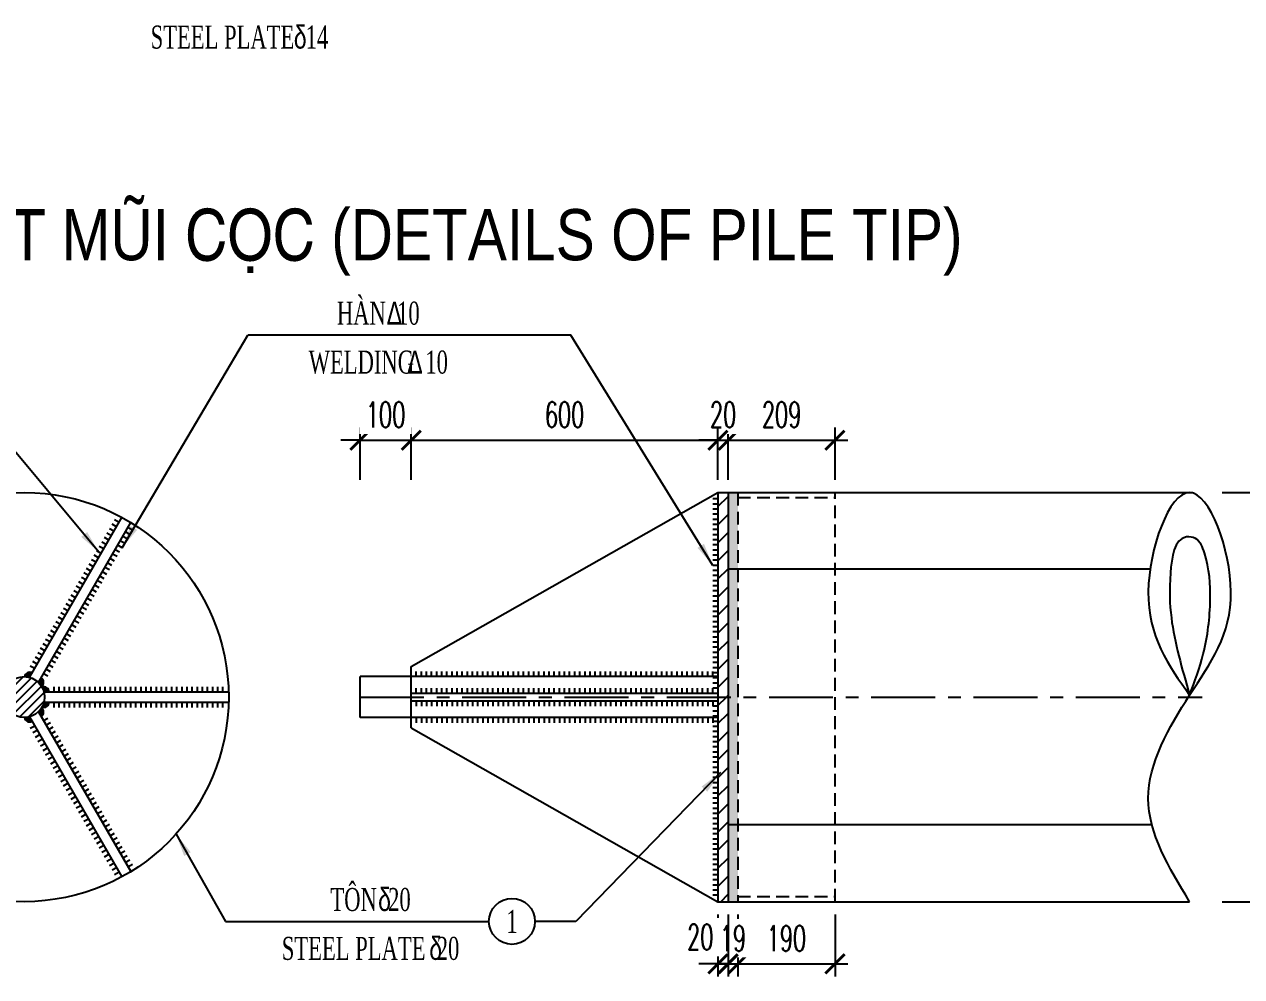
# Model space of a CAD drawing. Extents: x -687 to 808890, y -259 to 107959.
# Drawn here: x 798698 to 801079, y 75524 to 77386 of the extents above; entities that cross this region are included whole.
import ezdxf
from ezdxf.enums import TextEntityAlignment as Align

# ---------------------------------------------------------------- set-up
doc = ezdxf.new("R2010")
doc.units = 0
doc.header["$MEASUREMENT"] = 0
doc.header["$PDMODE"] = 3
doc.linetypes.add('CENTER', pattern=[2, 1.25, -0.25, 0.25, -0.25])
doc.linetypes.add('HIDDEN', pattern=[0.375, 0.25, -0.125])
doc.layers.get('0').update_dxf_attribs({"color": 3, "linetype": 'CONTINUOUS'})
doc.layers.get('DEFPOINTS').update_dxf_attribs({"linetype": 'CONTINUOUS'})
for name, color, linetype in [('Han', 7, 'CONTINUOUS'), ('Hatch', 5, 'CONTINUOUS'), ('Hidden', 4, 'HIDDEN'), ('Kich thuoc', 4, 'CONTINUOUS'), ('Net vang', 2, 'CONTINUOUS'), ('Text', 3, 'CONTINUOUS'), ('Thep dai', 6, 'CONTINUOUS'), ('Tim', 8, 'CENTER')]:
    doc.layers.add(name, color=color, linetype=linetype)
doc.styles.add('Kichthuoc', font='romans.shx', dxfattribs={"width": 0.6})
doc.styles.get("Standard").update_dxf_attribs({"font": 'vntimeh.shx', "width": 0.65})
doc.styles.add('SYMBOL', font='greeks.shx', dxfattribs={"width": 0.8})
doc.styles.add('Ten', font='Vharialn.ttf')
doc.dimstyles.new('Dim 250', dxfattribs={"dimscale": 250, "dimtxt": 0.2, "dimasz": 0.15, "dimexe": 0.1, "dimexo": 0.1, "dimgap": 0.1, "dimtad": 1, "dimdec": 0, "dimlfac": -1, "dimzin": 0, "dimdsep": 46, "dimtxsty": 'Kichthuoc', "dimblk": 'ARCHTICK', "dimcen": 0.1, "dimdle": 0.1, "dimclrd": 4, "dimclre": 4, "dimclrt": 3, "dimadec": 0, "dimazin": 0, "dimtfac": 1, "dimtdec": 0, "dimtix": 1, "dimtmove": 2, "dimatfit": 3, "dimfxl": 1, "dimtfill": 1, "dimtolj": 1, "dimtzin": 0, "dimarcsym": 0})
doc.dimstyles.new('Le 250', dxfattribs={"dimscale": 250, "dimtxt": 0.22, "dimasz": 0.18, "dimexe": 0.1, "dimexo": 0.2, "dimgap": 0.1, "dimtad": 1, "dimdec": 0, "dimzin": 0, "dimdsep": 46, "dimtxsty": 'Kichthuoc', "dimblk": 'ARCHTICK', "dimcen": 0, "dimdle": 0.1, "dimclrd": 2, "dimclre": 2, "dimclrt": 256, "dimadec": 0, "dimazin": 0, "dimtfac": 1, "dimtdec": 0, "dimtix": 1, "dimtmove": 2, "dimatfit": 3, "dimfxl": 1, "dimtolj": 1, "dimtzin": 0, "dimarcsym": 0})
pattern_1 = [(45, (31162.627, -28016.254), (-17.6776695, 17.6776695), [])]

# ---------------------------------------------------------------- blocks, each defined once
blk = doc.blocks.new('_ArchTick')
at = {"color": 0, "linetype": 'ByBlock', "const_width": 0.15}
blk.add_lwpolyline([(-0.5, -0.5), (0.5, 0.5)], dxfattribs=at)
blk = doc.blocks.new('*D361')
at = {"layer": 'DEFPOINTS', "color": 0}
for p in [(801015.8, 76470.2), (801015.8, 75670.2), (801228, 75670.2)]:
    blk.add_point(p, dxfattribs=at)
at = {"layer": 'Kich thuoc', "color": 4, "lineweight": -2}
for p, q in [((801228, 76495.2), (801228, 75645.2)), ((801040.8, 76470.2), (801253, 76470.2)), ((801040.8, 75670.2), (801253, 75670.2))]:
    blk.add_line(p, q, dxfattribs=at)
at = {"layer": 'Kich thuoc', "color": 4, "lineweight": -2, "xscale": 37.5, "yscale": 37.5, "zscale": 37.5}
for p, rotation in [((801228, 76470.2), 90), ((801228, 75670.2), 270)]:
    blk.add_blockref('_ArchTick', p, dxfattribs=dict(at, rotation=rotation))
at = {"layer": 'Kich thuoc', "color": 3, "insert": (801178, 76070.2), "char_height": 50, "attachment_point": 5, "rotation": 90, "style": 'Kichthuoc', "bg_fill": 3, "box_fill_scale": 1.25, "bg_fill_color": 9, "bg_fill_true_color": 13158600, "bg_fill_transparency": 0}
blk.add_mtext('\\A1;800', dxfattribs=at)
blk = doc.blocks.new('*D362')
at = {"layer": 'DEFPOINTS', "color": 0}
for p in [(800283.4, 76572.5), (800074.4, 76470.2), (800283.4, 76470.2)]:
    blk.add_point(p, dxfattribs=at)
at = {"layer": 'Kich thuoc', "color": 4, "lineweight": -2}
for p, q in [((800074.4, 76495.2), (800074.4, 76597.5)), ((800283.4, 76495.2), (800283.4, 76597.5)), ((800049.4, 76572.5), (800308.4, 76572.5))]:
    blk.add_line(p, q, dxfattribs=at)
at = {"layer": 'Kich thuoc', "color": 4, "lineweight": -2, "xscale": 37.5, "yscale": 37.5, "zscale": 37.5, "rotation": 180}
blk.add_blockref('_ArchTick', (800074.4, 76572.5), dxfattribs=at)
at = {"layer": 'Kich thuoc', "color": 4, "lineweight": -2, "xscale": 37.5, "yscale": 37.5, "zscale": 37.5}
blk.add_blockref('_ArchTick', (800283.4, 76572.5), dxfattribs=at)
at = {"layer": 'Kich thuoc', "color": 3, "insert": (800178.9, 76622.5), "char_height": 50, "attachment_point": 5, "style": 'Kichthuoc', "bg_fill": 3, "box_fill_scale": 1.25, "bg_fill_color": 9, "bg_fill_true_color": 13158600, "bg_fill_transparency": 0}
blk.add_mtext('\\A1;209', dxfattribs=at)
blk = doc.blocks.new('*D363')
at = {"layer": 'DEFPOINTS', "color": 0}
for p in [(800093.4, 75670.2), (800283.4, 75670.2), (800283.4, 75548.6)]:
    blk.add_point(p, dxfattribs=at)
at = {"layer": 'Kich thuoc', "color": 4, "lineweight": -2}
for p, q in [((800093.4, 75645.2), (800093.4, 75523.6)), ((800283.4, 75645.2), (800283.4, 75523.6)), ((800068.4, 75548.6), (800308.4, 75548.6))]:
    blk.add_line(p, q, dxfattribs=at)
at = {"layer": 'Kich thuoc', "color": 4, "lineweight": -2, "xscale": 37.5, "yscale": 37.5, "zscale": 37.5, "rotation": 180}
blk.add_blockref('_ArchTick', (800093.4, 75548.6), dxfattribs=at)
at = {"layer": 'Kich thuoc', "color": 4, "lineweight": -2, "xscale": 37.5, "yscale": 37.5, "zscale": 37.5}
blk.add_blockref('_ArchTick', (800283.4, 75548.6), dxfattribs=at)
at = {"layer": 'Kich thuoc', "color": 3, "insert": (800188.4, 75598.6), "char_height": 50, "attachment_point": 5, "style": 'Kichthuoc', "bg_fill": 3, "box_fill_scale": 1.25, "bg_fill_color": 9, "bg_fill_true_color": 13158600, "bg_fill_transparency": 4343760}
blk.add_mtext('\\A1;190', dxfattribs=at)
blk = doc.blocks.new('*D364')
at = {"layer": 'DEFPOINTS', "color": 0}
for p in [(800074.4, 75670.2), (800093.4, 75670.2), (800093.4, 75548.6)]:
    blk.add_point(p, dxfattribs=at)
at = {"layer": 'Kich thuoc', "color": 4, "lineweight": -2}
for p, q in [((800074.4, 75645.2), (800074.4, 75523.6)), ((800093.4, 75645.2), (800093.4, 75523.6)), ((800074.4, 75548.6), (800036.9, 75548.6)), ((800074.4, 75548.6), (800093.4, 75548.6)), ((800093.4, 75548.6), (800130.9, 75548.6))]:
    blk.add_line(p, q, dxfattribs=at)
at = {"layer": 'Kich thuoc', "color": 4, "lineweight": -2, "xscale": 37.5, "yscale": 37.5, "zscale": 37.5}
blk.add_blockref('_ArchTick', (800074.4, 75548.6), dxfattribs=at)
at = {"layer": 'Kich thuoc', "color": 4, "lineweight": -2, "xscale": 37.5, "yscale": 37.5, "zscale": 37.5, "rotation": 180}
blk.add_blockref('_ArchTick', (800093.4, 75548.6), dxfattribs=at)
at = {"layer": 'Kich thuoc', "color": 3, "insert": (800083.9, 75598.6), "char_height": 50, "attachment_point": 5, "style": 'Kichthuoc', "bg_fill": 3, "box_fill_scale": 1.25, "bg_fill_color": 9, "bg_fill_true_color": 13158600, "bg_fill_transparency": 11732736}
blk.add_mtext('\\A1;19', dxfattribs=at)
blk = doc.blocks.new('*D365')
at = {"layer": 'DEFPOINTS', "color": 0}
for p in [(800054.4, 75670.2), (800074.4, 75670.2), (800074.4, 75548.6)]:
    blk.add_point(p, dxfattribs=at)
at = {"layer": 'Kich thuoc', "color": 4, "lineweight": -2}
for p, q in [((800054.4, 75645.2), (800054.4, 75523.6)), ((800074.4, 75645.2), (800074.4, 75523.6)), ((800054.4, 75548.6), (800016.9, 75548.6)), ((800054.4, 75548.6), (800074.4, 75548.6)), ((800074.4, 75548.6), (800111.9, 75548.6))]:
    blk.add_line(p, q, dxfattribs=at)
at = {"layer": 'Kich thuoc', "color": 3, "insert": (800019.8, 75601.1), "char_height": 50, "attachment_point": 5, "style": 'Kichthuoc', "bg_fill": 3, "box_fill_scale": 1.25, "bg_fill_color": 9, "bg_fill_true_color": 13158600, "bg_fill_transparency": 11732736}
blk.add_mtext('\\A1;20', dxfattribs=at)
at = {"layer": 'Kich thuoc', "color": 4, "lineweight": -2, "xscale": 37.5, "yscale": 37.5, "zscale": 37.5}
blk.add_blockref('_ArchTick', (800054.4, 75548.6), dxfattribs=at)
at = {"layer": 'Kich thuoc', "color": 4, "lineweight": -2, "xscale": 37.5, "yscale": 37.5, "zscale": 37.5, "rotation": 180}
blk.add_blockref('_ArchTick', (800074.4, 75548.6), dxfattribs=at)
blk = doc.blocks.new('*D366')
at = {"layer": 'DEFPOINTS', "color": 0}
for p in [(800074.4, 76572.5), (800054.4, 76470.2), (800074.4, 76470.2)]:
    blk.add_point(p, dxfattribs=at)
at = {"layer": 'Kich thuoc', "color": 4, "lineweight": -2}
for p, q in [((800054.4, 76495.2), (800054.4, 76597.5)), ((800074.4, 76495.2), (800074.4, 76597.5)), ((800054.4, 76572.5), (800016.9, 76572.5)), ((800054.4, 76572.5), (800074.4, 76572.5)), ((800074.4, 76572.5), (800111.9, 76572.5))]:
    blk.add_line(p, q, dxfattribs=at)
at = {"layer": 'Kich thuoc', "color": 4, "lineweight": -2, "xscale": 37.5, "yscale": 37.5, "zscale": 37.5}
blk.add_blockref('_ArchTick', (800054.4, 76572.5), dxfattribs=at)
at = {"layer": 'Kich thuoc', "color": 4, "lineweight": -2, "xscale": 37.5, "yscale": 37.5, "zscale": 37.5, "rotation": 180}
blk.add_blockref('_ArchTick', (800074.4, 76572.5), dxfattribs=at)
at = {"layer": 'Kich thuoc', "color": 3, "insert": (800064.4, 76622.5), "char_height": 50, "attachment_point": 5, "style": 'Kichthuoc', "bg_fill": 3, "box_fill_scale": 1.25, "bg_fill_color": 9, "bg_fill_true_color": 13158600, "bg_fill_transparency": 4343856}
blk.add_mtext('\\A1;20', dxfattribs=at)
blk = doc.blocks.new('*D367')
at = {"layer": 'DEFPOINTS', "color": 0}
for p in [(800054.4, 76572.5), (799454.4, 76470.2), (800054.4, 76470.2)]:
    blk.add_point(p, dxfattribs=at)
at = {"layer": 'Kich thuoc', "color": 4, "lineweight": -2}
for p, q in [((799454.4, 76495.2), (799454.4, 76597.5)), ((800054.4, 76495.2), (800054.4, 76597.5)), ((799429.4, 76572.5), (800079.4, 76572.5))]:
    blk.add_line(p, q, dxfattribs=at)
at = {"layer": 'Kich thuoc', "color": 4, "lineweight": -2, "xscale": 37.5, "yscale": 37.5, "zscale": 37.5, "rotation": 180}
blk.add_blockref('_ArchTick', (799454.4, 76572.5), dxfattribs=at)
at = {"layer": 'Kich thuoc', "color": 4, "lineweight": -2, "xscale": 37.5, "yscale": 37.5, "zscale": 37.5}
blk.add_blockref('_ArchTick', (800054.4, 76572.5), dxfattribs=at)
at = {"layer": 'Kich thuoc', "color": 3, "insert": (799754.4, 76622.5), "char_height": 50, "attachment_point": 5, "style": 'Kichthuoc', "bg_fill": 3, "box_fill_scale": 1.25, "bg_fill_color": 9, "bg_fill_true_color": 13158600, "bg_fill_transparency": 4343760}
blk.add_mtext('\\A1;600', dxfattribs=at)
blk = doc.blocks.new('*D368')
at = {"layer": 'DEFPOINTS', "color": 0}
for p in [(799454.4, 76572.5), (799354.4, 76470.2), (799454.4, 76470.2)]:
    blk.add_point(p, dxfattribs=at)
at = {"layer": 'Kich thuoc', "color": 4, "lineweight": -2}
for p, q in [((799354.4, 76495.2), (799354.4, 76597.5)), ((799454.4, 76495.2), (799454.4, 76597.5)), ((799354.4, 76572.5), (799316.9, 76572.5)), ((799354.4, 76572.5), (799454.4, 76572.5)), ((799454.4, 76572.5), (799491.9, 76572.5))]:
    blk.add_line(p, q, dxfattribs=at)
at = {"layer": 'Kich thuoc', "color": 4, "lineweight": -2, "xscale": 37.5, "yscale": 37.5, "zscale": 37.5}
blk.add_blockref('_ArchTick', (799354.4, 76572.5), dxfattribs=at)
at = {"layer": 'Kich thuoc', "color": 4, "lineweight": -2, "xscale": 37.5, "yscale": 37.5, "zscale": 37.5, "rotation": 180}
blk.add_blockref('_ArchTick', (799454.4, 76572.5), dxfattribs=at)
at = {"layer": 'Kich thuoc', "color": 3, "insert": (799404.4, 76622.5), "char_height": 50, "attachment_point": 5, "style": 'Kichthuoc', "bg_fill": 3, "box_fill_scale": 1.25, "bg_fill_color": 9, "bg_fill_true_color": 13158600, "bg_fill_transparency": 8905136}
blk.add_mtext('\\A1;100', dxfattribs=at)

msp = doc.modelspace()

# ---------------------------------------------------------------- hatches: boundary and pattern name
at = {"layer": 'Han'}
for points in [[(798713.2, 76117.4, 0.529798), (798698.3, 76110.2, -0.062746), (798708.2, 76108.7)], [(798730.5, 76107.4, -0.529798), (798731.7, 76090.9, 0.062746), (798725.5, 76098.7)], [(798746.2, 76080.2, 0.529798), (798732.5, 76089.5, -0.062746), (798736.2, 76080.2)], [(798730.5, 76033, 0.529798), (798731.7, 76049.5, -0.062746), (798725.5, 76041.6)], [(798746.2, 76060.2, -0.529798), (798732.5, 76050.9, 0.062746), (798736.2, 76060.2)], [(798713.2, 76023, -0.529798), (798698.3, 76030.2, 0.062746), (798708.2, 76031.6)]]:
    msp.add_hatch(color=256, dxfattribs=at).paths.add_polyline_path(points)
at = {"layer": 'Hatch'}
h = msp.add_hatch(dxfattribs=at)
h.set_pattern_fill('ANSI31', color=256, scale=100, style=0)
h.set_pattern_definition([(45, (-6946.069, -30804.726), (-8.83883476, 8.83883476), [])])
h.paths.add_polyline_path([(798657.5, 76070.2, 1), (798737.5, 76070.2, 1)])

# ---------------------------------------------------------------- linework, layer by layer
for p, q in [((798708.2, 76108.7), (798888.7, 76421.5)), ((798725.5, 76098.7), (798906, 76411.5)), ((799454.4, 76010.2), (799454.4, 76130.2)), ((798736.2, 76080.2), (799097.3, 76080.2)), ((798736.2, 76060.2), (799097.3, 76060.2)), ((798708.2, 76031.6), (798888.7, 75718.9)), ((798725.5, 76041.6), (798906, 75728.9))]:
    msp.add_line(p, q)
msp.add_circle((798697.5, 76070.2), 400)
at = {"layer": 'Han'}
for p, q in [((800054.4, 76457.7), (800044.4, 76457.7)), ((800054.4, 76447.7), (800044.4, 76447.7)), ((800054.4, 76437.7), (800044.4, 76437.7)), ((800054.4, 76427.7), (800044.4, 76427.7)), ((798878.2, 76403.2), (798869.5, 76408.2)), ((798883.2, 76411.8), (798874.5, 76416.8)), ((798909.1, 76396.8), (798900.5, 76401.8)), ((800054.4, 76417.7), (800044.4, 76417.7)), ((800054.4, 76407.7), (800044.4, 76407.7)), ((798863.2, 76377.2), (798854.5, 76382.2)), ((798868.2, 76385.8), (798859.5, 76390.8)), ((798873.2, 76394.5), (798864.5, 76399.5)), ((798899.1, 76379.5), (798890.5, 76384.5)), ((798904.1, 76388.2), (798895.5, 76393.2)), ((800054.4, 76397.7), (800044.4, 76397.7)), ((800054.4, 76387.7), (800044.4, 76387.7)), ((800054.4, 76377.7), (800044.4, 76377.7)), ((798848.2, 76351.2), (798839.5, 76356.2)), ((798853.2, 76359.9), (798844.5, 76364.9)), ((798858.2, 76368.5), (798849.5, 76373.5)), ((798884.1, 76353.5), (798875.5, 76358.5)), ((798889.1, 76362.2), (798880.5, 76367.2)), ((798894.1, 76370.8), (798885.5, 76375.8)), ((800054.4, 76367.7), (800044.4, 76367.7)), ((800054.4, 76357.7), (800044.4, 76357.7)), ((798833.2, 76325.2), (798824.5, 76330.2)), ((798838.2, 76333.9), (798829.5, 76338.9)), ((798843.2, 76342.5), (798834.5, 76347.5)), ((798869.1, 76327.5), (798860.5, 76332.5)), ((798874.1, 76336.2), (798865.5, 76341.2)), ((798879.1, 76344.9), (798870.5, 76349.9)), ((800054.4, 76347.7), (800044.4, 76347.7)), ((800054.4, 76337.7), (800044.4, 76337.7)), ((798823.2, 76307.9), (798814.5, 76312.9)), ((798828.2, 76316.6), (798819.5, 76321.6)), ((798854.1, 76301.6), (798845.5, 76306.6)), ((798859.1, 76310.2), (798850.5, 76315.2)), ((798864.1, 76318.9), (798855.5, 76323.9)), ((800054.4, 76327.7), (800044.4, 76327.7)), ((800054.4, 76317.7), (800044.4, 76317.7)), ((800054.4, 76307.7), (800044.4, 76307.7)), ((798808.2, 76281.9), (798799.5, 76286.9)), ((798813.2, 76290.6), (798804.5, 76295.6)), ((798818.2, 76299.2), (798809.5, 76304.2)), ((798844.1, 76284.2), (798835.5, 76289.2)), ((798849.1, 76292.9), (798840.5, 76297.9)), ((800054.4, 76297.7), (800044.4, 76297.7)), ((800054.4, 76287.7), (800044.4, 76287.7)), ((798793.2, 76255.9), (798784.5, 76260.9)), ((798798.2, 76264.6), (798789.5, 76269.6)), ((798803.2, 76273.3), (798794.5, 76278.3)), ((798829.1, 76258.3), (798820.5, 76263.3)), ((798834.1, 76266.9), (798825.5, 76271.9)), ((798839.1, 76275.6), (798830.5, 76280.6)), ((800054.4, 76277.7), (800044.4, 76277.7)), ((800054.4, 76267.7), (800044.4, 76267.7)), ((798778.2, 76230), (798769.5, 76235)), ((798783.2, 76238.6), (798774.5, 76243.6)), ((798788.2, 76247.3), (798779.5, 76252.3)), ((798814.1, 76232.3), (798805.5, 76237.3)), ((798819.1, 76240.9), (798810.5, 76245.9)), ((798824.1, 76249.6), (798815.5, 76254.6)), ((800054.4, 76257.7), (800044.4, 76257.7)), ((800054.4, 76247.7), (800044.4, 76247.7)), ((800054.4, 76237.7), (800044.4, 76237.7)), ((798768.2, 76212.6), (798759.5, 76217.6)), ((798773.2, 76221.3), (798764.5, 76226.3)), ((798799.1, 76206.3), (798790.5, 76211.3)), ((798804.1, 76215), (798795.5, 76220)), ((798809.1, 76223.6), (798800.5, 76228.6)), ((800054.4, 76227.7), (800044.4, 76227.7)), ((800054.4, 76217.7), (800044.4, 76217.7)), ((798753.2, 76186.7), (798744.5, 76191.7)), ((798758.2, 76195.3), (798749.5, 76200.3)), ((798763.2, 76204), (798754.5, 76209)), ((798789.1, 76189), (798780.5, 76194)), ((798794.1, 76197.6), (798785.5, 76202.6)), ((800054.4, 76207.7), (800044.4, 76207.7)), ((800054.4, 76197.7), (800044.4, 76197.7)), ((800054.4, 76187.7), (800044.4, 76187.7)), ((798738.2, 76160.7), (798729.5, 76165.7)), ((798743.2, 76169.3), (798734.5, 76174.3)), ((798748.2, 76178), (798739.5, 76183)), ((798774.1, 76163), (798765.5, 76168)), ((798779.1, 76171.7), (798770.5, 76176.7)), ((798784.1, 76180.3), (798775.5, 76185.3)), ((800054.4, 76177.7), (800044.4, 76177.7)), ((800054.4, 76167.7), (800044.4, 76167.7)), ((798723.2, 76134.7), (798714.5, 76139.7)), ((798728.2, 76143.4), (798719.5, 76148.4)), ((798733.2, 76152), (798724.5, 76157)), ((798759.1, 76137), (798750.5, 76142)), ((798764.1, 76145.7), (798755.5, 76150.7)), ((798769.1, 76154.3), (798760.5, 76159.3)), ((800054.4, 76157.7), (800044.4, 76157.7)), ((800054.4, 76147.7), (800044.4, 76147.7)), ((798718.2, 76126), (798709.5, 76131)), ((798744.1, 76111), (798735.5, 76116)), ((798749.1, 76119.7), (798740.5, 76124.7)), ((798754.1, 76128.4), (798745.5, 76133.4)), ((799464.4, 76110.2), (799464.4, 76120.2)), ((799464.4, 76110.2), (799464.4, 76120.2)), ((799474.4, 76110.2), (799474.4, 76120.2)), ((799474.4, 76110.2), (799474.4, 76120.2)), ((799484.4, 76110.2), (799484.4, 76120.2)), ((799494.4, 76110.2), (799494.4, 76120.2)), ((799504.4, 76110.2), (799504.4, 76120.2)), ((799514.4, 76110.2), (799514.4, 76120.2)), ((799524.4, 76110.2), (799524.4, 76120.2)), ((799534.4, 76110.2), (799534.4, 76120.2)), ((799544.4, 76110.2), (799544.4, 76120.2)), ((799554.4, 76110.2), (799554.4, 76120.2)), ((799564.4, 76110.2), (799564.4, 76120.2)), ((799574.4, 76110.2), (799574.4, 76120.2)), ((799584.4, 76110.2), (799584.4, 76120.2)), ((799594.4, 76110.2), (799594.4, 76120.2)), ((799604.4, 76110.2), (799604.4, 76120.2)), ((799614.4, 76110.2), (799614.4, 76120.2)), ((799624.4, 76110.2), (799624.4, 76120.2)), ((799634.4, 76110.2), (799634.4, 76120.2)), ((799644.4, 76110.2), (799644.4, 76120.2)), ((799654.4, 76110.2), (799654.4, 76120.2)), ((799664.4, 76110.2), (799664.4, 76120.2)), ((799674.4, 76110.2), (799674.4, 76120.2)), ((799684.4, 76110.2), (799684.4, 76120.2)), ((799694.4, 76110.2), (799694.4, 76120.2)), ((799704.4, 76110.2), (799704.4, 76120.2)), ((799714.4, 76110.2), (799714.4, 76120.2)), ((799724.4, 76110.2), (799724.4, 76120.2)), ((799734.4, 76110.2), (799734.4, 76120.2)), ((799744.4, 76110.2), (799744.4, 76120.2)), ((799754.4, 76110.2), (799754.4, 76120.2)), ((799764.4, 76110.2), (799764.4, 76120.2)), ((799774.4, 76110.2), (799774.4, 76120.2)), ((799784.4, 76110.2), (799784.4, 76120.2)), ((799794.4, 76110.2), (799794.4, 76120.2)), ((799804.4, 76110.2), (799804.4, 76120.2)), ((799814.4, 76110.2), (799814.4, 76120.2)), ((799824.4, 76110.2), (799824.4, 76120.2)), ((799834.4, 76110.2), (799834.4, 76120.2)), ((799844.4, 76110.2), (799844.4, 76120.2)), ((799854.4, 76110.2), (799854.4, 76120.2)), ((799864.4, 76110.2), (799864.4, 76120.2)), ((799874.4, 76110.2), (799874.4, 76120.2)), ((799884.4, 76110.2), (799884.4, 76120.2)), ((799894.4, 76110.2), (799894.4, 76120.2)), ((799904.4, 76110.2), (799904.4, 76120.2)), ((799914.4, 76110.2), (799914.4, 76120.2)), ((799924.4, 76110.2), (799924.4, 76120.2)), ((799934.4, 76110.2), (799934.4, 76120.2)), ((799944.4, 76110.2), (799944.4, 76120.2)), ((799954.4, 76110.2), (799954.4, 76120.2)), ((799964.4, 76110.2), (799964.4, 76120.2)), ((799974.4, 76110.2), (799974.4, 76120.2)), ((799984.4, 76110.2), (799984.4, 76120.2)), ((799994.4, 76110.2), (799994.4, 76120.2)), ((800004.4, 76110.2), (800004.4, 76120.2)), ((800014.4, 76110.2), (800014.4, 76120.2)), ((800024.4, 76110.2), (800024.4, 76120.2)), ((800034.4, 76110.2), (800034.4, 76120.2)), ((800054.4, 76137.7), (800044.4, 76137.7)), ((800054.4, 76127.7), (800044.4, 76127.7)), ((800044.4, 76110.2), (800044.4, 76120.2)), ((800054.4, 76117.7), (800044.4, 76117.7)), ((800054.4, 76107.7), (800044.4, 76107.7)), ((800054.4, 76097.7), (800044.4, 76097.7)), ((798756.2, 76080.2), (798756.2, 76090.2)), ((798766.2, 76080.2), (798766.2, 76090.2)), ((798776.2, 76080.2), (798776.2, 76090.2)), ((798786.2, 76080.2), (798786.2, 76090.2)), ((798796.2, 76080.2), (798796.2, 76090.2)), ((798806.2, 76080.2), (798806.2, 76090.2)), ((798816.2, 76080.2), (798816.2, 76090.2)), ((798826.2, 76080.2), (798826.2, 76090.2)), ((798836.2, 76080.2), (798836.2, 76090.2)), ((798846.2, 76080.2), (798846.2, 76090.2)), ((798856.2, 76080.2), (798856.2, 76090.2)), ((798866.2, 76080.2), (798866.2, 76090.2)), ((798876.2, 76080.2), (798876.2, 76090.2)), ((798886.2, 76080.2), (798886.2, 76090.2)), ((798896.2, 76080.2), (798896.2, 76090.2)), ((798906.2, 76080.2), (798906.2, 76090.2)), ((798916.2, 76080.2), (798916.2, 76090.2)), ((798926.2, 76080.2), (798926.2, 76090.2)), ((798936.2, 76080.2), (798936.2, 76090.2)), ((798946.2, 76080.2), (798946.2, 76090.2)), ((798956.2, 76080.2), (798956.2, 76090.2)), ((798966.2, 76080.2), (798966.2, 76090.2)), ((798976.2, 76080.2), (798976.2, 76090.2)), ((798986.2, 76080.2), (798986.2, 76090.2)), ((798996.2, 76080.2), (798996.2, 76090.2)), ((799006.2, 76080.2), (799006.2, 76090.2)), ((799016.2, 76080.2), (799016.2, 76090.2)), ((799026.2, 76080.2), (799026.2, 76090.2)), ((799036.2, 76080.2), (799036.2, 76090.2)), ((799046.2, 76080.2), (799046.2, 76090.2)), ((799056.2, 76080.2), (799056.2, 76090.2)), ((799066.2, 76080.2), (799066.2, 76090.2)), ((799076.2, 76080.2), (799076.2, 76090.2)), ((799086.2, 76080.2), (799086.2, 76090.2)), ((799464.4, 76077.7), (799464.4, 76087.7)), ((799464.4, 76077.7), (799464.4, 76087.7)), ((799474.4, 76077.7), (799474.4, 76087.7)), ((799474.4, 76077.7), (799474.4, 76087.7)), ((799484.4, 76077.7), (799484.4, 76087.7)), ((799494.4, 76077.7), (799494.4, 76087.7)), ((799504.4, 76077.7), (799504.4, 76087.7)), ((799514.4, 76077.7), (799514.4, 76087.7)), ((799524.4, 76077.7), (799524.4, 76087.7)), ((799534.4, 76077.7), (799534.4, 76087.7)), ((799544.4, 76077.7), (799544.4, 76087.7)), ((799554.4, 76077.7), (799554.4, 76087.7)), ((799564.4, 76077.7), (799564.4, 76087.7)), ((799574.4, 76077.7), (799574.4, 76087.7)), ((799584.4, 76077.7), (799584.4, 76087.7)), ((799594.4, 76077.7), (799594.4, 76087.7)), ((799604.4, 76077.7), (799604.4, 76087.7)), ((799614.4, 76077.7), (799614.4, 76087.7)), ((799624.4, 76077.7), (799624.4, 76087.7)), ((799634.4, 76077.7), (799634.4, 76087.7)), ((799644.4, 76077.7), (799644.4, 76087.7)), ((799654.4, 76077.7), (799654.4, 76087.7)), ((799664.4, 76077.7), (799664.4, 76087.7)), ((799674.4, 76077.7), (799674.4, 76087.7)), ((799684.4, 76077.7), (799684.4, 76087.7)), ((799694.4, 76077.7), (799694.4, 76087.7)), ((799704.4, 76077.7), (799704.4, 76087.7)), ((799714.4, 76077.7), (799714.4, 76087.7)), ((799724.4, 76077.7), (799724.4, 76087.7)), ((799734.4, 76077.7), (799734.4, 76087.7)), ((799744.4, 76077.7), (799744.4, 76087.7)), ((799754.4, 76077.7), (799754.4, 76087.7)), ((799764.4, 76077.7), (799764.4, 76087.7)), ((799774.4, 76077.7), (799774.4, 76087.7)), ((799784.4, 76077.7), (799784.4, 76087.7)), ((799794.4, 76077.7), (799794.4, 76087.7)), ((799804.4, 76077.7), (799804.4, 76087.7)), ((799814.4, 76077.7), (799814.4, 76087.7)), ((799824.4, 76077.7), (799824.4, 76087.7)), ((799834.4, 76077.7), (799834.4, 76087.7)), ((799844.4, 76077.7), (799844.4, 76087.7)), ((799854.4, 76077.7), (799854.4, 76087.7)), ((799864.4, 76077.7), (799864.4, 76087.7)), ((799874.4, 76077.7), (799874.4, 76087.7)), ((799884.4, 76077.7), (799884.4, 76087.7)), ((799894.4, 76077.7), (799894.4, 76087.7)), ((799904.4, 76077.7), (799904.4, 76087.7)), ((799914.4, 76077.7), (799914.4, 76087.7)), ((799924.4, 76077.7), (799924.4, 76087.7)), ((799934.4, 76077.7), (799934.4, 76087.7)), ((799944.4, 76077.7), (799944.4, 76087.7)), ((799954.4, 76077.7), (799954.4, 76087.7)), ((799964.4, 76077.7), (799964.4, 76087.7)), ((799974.4, 76077.7), (799974.4, 76087.7)), ((799984.4, 76077.7), (799984.4, 76087.7)), ((799994.4, 76077.7), (799994.4, 76087.7)), ((800004.4, 76077.7), (800004.4, 76087.7)), ((800014.4, 76077.7), (800014.4, 76087.7)), ((800024.4, 76077.7), (800024.4, 76087.7)), ((800034.4, 76077.7), (800034.4, 76087.7)), ((800054.4, 76087.7), (800044.4, 76087.7)), ((800044.4, 76077.7), (800044.4, 76087.7)), ((798756.2, 76050.2), (798756.2, 76060.2)), ((798766.2, 76050.2), (798766.2, 76060.2)), ((798776.2, 76050.2), (798776.2, 76060.2)), ((798786.2, 76050.2), (798786.2, 76060.2)), ((798796.2, 76050.2), (798796.2, 76060.2)), ((798806.2, 76050.2), (798806.2, 76060.2)), ((798816.2, 76050.2), (798816.2, 76060.2)), ((798826.2, 76050.2), (798826.2, 76060.2)), ((798836.2, 76050.2), (798836.2, 76060.2)), ((798846.2, 76050.2), (798846.2, 76060.2)), ((798856.2, 76050.2), (798856.2, 76060.2)), ((798866.2, 76050.2), (798866.2, 76060.2)), ((798876.2, 76050.2), (798876.2, 76060.2)), ((798886.2, 76050.2), (798886.2, 76060.2)), ((798896.2, 76050.2), (798896.2, 76060.2)), ((798906.2, 76050.2), (798906.2, 76060.2)), ((798916.2, 76050.2), (798916.2, 76060.2)), ((798926.2, 76050.2), (798926.2, 76060.2)), ((798936.2, 76050.2), (798936.2, 76060.2)), ((798946.2, 76050.2), (798946.2, 76060.2)), ((798956.2, 76050.2), (798956.2, 76060.2)), ((798966.2, 76050.2), (798966.2, 76060.2)), ((798976.2, 76050.2), (798976.2, 76060.2)), ((798986.2, 76050.2), (798986.2, 76060.2)), ((798996.2, 76050.2), (798996.2, 76060.2)), ((799006.2, 76050.2), (799006.2, 76060.2)), ((799016.2, 76050.2), (799016.2, 76060.2)), ((799026.2, 76050.2), (799026.2, 76060.2)), ((799036.2, 76050.2), (799036.2, 76060.2)), ((799046.2, 76050.2), (799046.2, 76060.2)), ((799056.2, 76050.2), (799056.2, 76060.2)), ((799066.2, 76050.2), (799066.2, 76060.2)), ((799076.2, 76050.2), (799076.2, 76060.2)), ((799086.2, 76050.2), (799086.2, 76060.2)), ((799464.4, 76062.7), (799464.4, 76052.7)), ((799464.4, 76062.7), (799464.4, 76052.7)), ((799474.4, 76062.7), (799474.4, 76052.7)), ((799474.4, 76062.7), (799474.4, 76052.7)), ((799484.4, 76062.7), (799484.4, 76052.7)), ((799494.4, 76062.7), (799494.4, 76052.7)), ((799504.4, 76062.7), (799504.4, 76052.7)), ((799514.4, 76062.7), (799514.4, 76052.7)), ((799524.4, 76062.7), (799524.4, 76052.7)), ((799534.4, 76062.7), (799534.4, 76052.7)), ((799544.4, 76062.7), (799544.4, 76052.7)), ((799554.4, 76062.7), (799554.4, 76052.7)), ((799564.4, 76062.7), (799564.4, 76052.7)), ((799574.4, 76062.7), (799574.4, 76052.7)), ((799584.4, 76062.7), (799584.4, 76052.7)), ((799594.4, 76062.7), (799594.4, 76052.7)), ((799604.4, 76062.7), (799604.4, 76052.7)), ((799614.4, 76062.7), (799614.4, 76052.7)), ((799624.4, 76062.7), (799624.4, 76052.7)), ((799634.4, 76062.7), (799634.4, 76052.7)), ((799644.4, 76062.7), (799644.4, 76052.7)), ((799654.4, 76062.7), (799654.4, 76052.7)), ((799664.4, 76062.7), (799664.4, 76052.7)), ((799674.4, 76062.7), (799674.4, 76052.7)), ((799684.4, 76062.7), (799684.4, 76052.7)), ((799694.4, 76062.7), (799694.4, 76052.7)), ((799704.4, 76062.7), (799704.4, 76052.7)), ((799714.4, 76062.7), (799714.4, 76052.7)), ((799724.4, 76062.7), (799724.4, 76052.7)), ((799734.4, 76062.7), (799734.4, 76052.7)), ((799744.4, 76062.7), (799744.4, 76052.7)), ((799754.4, 76062.7), (799754.4, 76052.7)), ((799764.4, 76062.7), (799764.4, 76052.7)), ((799774.4, 76062.7), (799774.4, 76052.7)), ((799784.4, 76062.7), (799784.4, 76052.7)), ((799794.4, 76062.7), (799794.4, 76052.7)), ((799804.4, 76062.7), (799804.4, 76052.7)), ((799814.4, 76062.7), (799814.4, 76052.7)), ((799824.4, 76062.7), (799824.4, 76052.7)), ((799834.4, 76062.7), (799834.4, 76052.7)), ((799844.4, 76062.7), (799844.4, 76052.7)), ((799854.4, 76062.7), (799854.4, 76052.7)), ((799864.4, 76062.7), (799864.4, 76052.7)), ((799874.4, 76062.7), (799874.4, 76052.7)), ((799884.4, 76062.7), (799884.4, 76052.7)), ((799894.4, 76062.7), (799894.4, 76052.7)), ((799904.4, 76062.7), (799904.4, 76052.7)), ((799914.4, 76062.7), (799914.4, 76052.7)), ((799924.4, 76062.7), (799924.4, 76052.7)), ((799934.4, 76062.7), (799934.4, 76052.7)), ((799944.4, 76062.7), (799944.4, 76052.7)), ((799954.4, 76062.7), (799954.4, 76052.7)), ((799964.4, 76062.7), (799964.4, 76052.7)), ((799974.4, 76062.7), (799974.4, 76052.7)), ((799984.4, 76062.7), (799984.4, 76052.7)), ((799994.4, 76062.7), (799994.4, 76052.7)), ((800004.4, 76062.7), (800004.4, 76052.7)), ((800014.4, 76062.7), (800014.4, 76052.7)), ((800024.4, 76062.7), (800024.4, 76052.7)), ((800034.4, 76062.7), (800034.4, 76052.7)), ((800044.4, 76062.7), (800044.4, 76052.7)), ((800054.4, 76052.7), (800044.4, 76052.7)), ((798735.5, 76024.3), (798744.1, 76029.3)), ((798740.5, 76015.7), (798749.1, 76020.7)), ((799464.4, 76030.2), (799464.4, 76020.2)), ((799464.4, 76030.2), (799464.4, 76020.2)), ((799474.4, 76030.2), (799474.4, 76020.2)), ((799474.4, 76030.2), (799474.4, 76020.2)), ((799484.4, 76030.2), (799484.4, 76020.2)), ((799494.4, 76030.2), (799494.4, 76020.2)), ((799504.4, 76030.2), (799504.4, 76020.2)), ((799514.4, 76030.2), (799514.4, 76020.2)), ((799524.4, 76030.2), (799524.4, 76020.2)), ((799534.4, 76030.2), (799534.4, 76020.2)), ((799544.4, 76030.2), (799544.4, 76020.2)), ((799554.4, 76030.2), (799554.4, 76020.2)), ((799564.4, 76030.2), (799564.4, 76020.2)), ((799574.4, 76030.2), (799574.4, 76020.2)), ((799584.4, 76030.2), (799584.4, 76020.2)), ((799594.4, 76030.2), (799594.4, 76020.2)), ((799604.4, 76030.2), (799604.4, 76020.2)), ((799614.4, 76030.2), (799614.4, 76020.2)), ((799624.4, 76030.2), (799624.4, 76020.2)), ((799634.4, 76030.2), (799634.4, 76020.2)), ((799644.4, 76030.2), (799644.4, 76020.2)), ((799654.4, 76030.2), (799654.4, 76020.2)), ((799664.4, 76030.2), (799664.4, 76020.2)), ((799674.4, 76030.2), (799674.4, 76020.2)), ((799684.4, 76030.2), (799684.4, 76020.2)), ((799694.4, 76030.2), (799694.4, 76020.2)), ((799704.4, 76030.2), (799704.4, 76020.2)), ((799714.4, 76030.2), (799714.4, 76020.2)), ((799724.4, 76030.2), (799724.4, 76020.2)), ((799734.4, 76030.2), (799734.4, 76020.2)), ((799744.4, 76030.2), (799744.4, 76020.2)), ((799754.4, 76030.2), (799754.4, 76020.2)), ((799764.4, 76030.2), (799764.4, 76020.2)), ((799774.4, 76030.2), (799774.4, 76020.2)), ((799784.4, 76030.2), (799784.4, 76020.2)), ((799794.4, 76030.2), (799794.4, 76020.2)), ((799804.4, 76030.2), (799804.4, 76020.2)), ((799814.4, 76030.2), (799814.4, 76020.2)), ((799824.4, 76030.2), (799824.4, 76020.2)), ((799834.4, 76030.2), (799834.4, 76020.2)), ((799844.4, 76030.2), (799844.4, 76020.2)), ((799854.4, 76030.2), (799854.4, 76020.2)), ((799864.4, 76030.2), (799864.4, 76020.2)), ((799874.4, 76030.2), (799874.4, 76020.2)), ((799884.4, 76030.2), (799884.4, 76020.2)), ((799894.4, 76030.2), (799894.4, 76020.2)), ((799904.4, 76030.2), (799904.4, 76020.2)), ((799914.4, 76030.2), (799914.4, 76020.2)), ((799924.4, 76030.2), (799924.4, 76020.2)), ((799934.4, 76030.2), (799934.4, 76020.2)), ((799944.4, 76030.2), (799944.4, 76020.2)), ((799954.4, 76030.2), (799954.4, 76020.2)), ((799964.4, 76030.2), (799964.4, 76020.2)), ((799974.4, 76030.2), (799974.4, 76020.2)), ((799984.4, 76030.2), (799984.4, 76020.2)), ((799994.4, 76030.2), (799994.4, 76020.2)), ((800004.4, 76030.2), (800004.4, 76020.2)), ((800014.4, 76030.2), (800014.4, 76020.2)), ((800024.4, 76030.2), (800024.4, 76020.2)), ((800034.4, 76030.2), (800034.4, 76020.2)), ((800054.4, 76042.7), (800044.4, 76042.7)), ((800054.4, 76032.7), (800044.4, 76032.7)), ((800044.4, 76030.2), (800044.4, 76020.2)), ((800054.4, 76022.7), (800044.4, 76022.7)), ((798709.5, 76009.3), (798718.2, 76014.3)), ((798714.5, 76000.7), (798723.2, 76005.7)), ((798719.5, 75992), (798728.2, 75997)), ((798745.5, 76007), (798754.1, 76012)), ((798750.5, 75998.3), (798759.1, 76003.3)), ((800054.4, 76012.7), (800044.4, 76012.7)), ((800054.4, 76002.7), (800044.4, 76002.7)), ((798724.5, 75983.3), (798733.2, 75988.3)), ((798729.5, 75974.7), (798738.2, 75979.7)), ((798755.5, 75989.7), (798764.1, 75994.7)), ((798760.5, 75981), (798769.1, 75986)), ((798765.5, 75972.3), (798774.1, 75977.3)), ((800054.4, 75992.7), (800044.4, 75992.7)), ((800054.4, 75982.7), (800044.4, 75982.7)), ((800054.4, 75972.7), (800044.4, 75972.7)), ((798734.5, 75966), (798743.2, 75971)), ((798739.5, 75957.3), (798748.2, 75962.3)), ((798744.5, 75948.7), (798753.2, 75953.7)), ((798770.5, 75963.7), (798779.1, 75968.7)), ((798775.5, 75955), (798784.1, 75960)), ((798780.5, 75946.4), (798789.1, 75951.4)), ((800054.4, 75962.7), (800044.4, 75962.7)), ((800054.4, 75952.7), (800044.4, 75952.7)), ((798749.5, 75940), (798758.2, 75945)), ((798754.5, 75931.4), (798763.2, 75936.4)), ((798759.5, 75922.7), (798768.2, 75927.7)), ((798785.5, 75937.7), (798794.1, 75942.7)), ((798790.5, 75929), (798799.1, 75934)), ((798795.5, 75920.4), (798804.1, 75925.4)), ((800054.4, 75942.7), (800044.4, 75942.7)), ((800054.4, 75932.7), (800044.4, 75932.7)), ((798764.5, 75914), (798773.2, 75919)), ((798769.5, 75905.4), (798778.2, 75910.4)), ((798774.5, 75896.7), (798783.2, 75901.7)), ((798800.5, 75911.7), (798809.1, 75916.7)), ((798805.5, 75903.1), (798814.1, 75908.1)), ((800054.4, 75922.7), (800044.4, 75922.7)), ((800054.4, 75912.7), (800044.4, 75912.7)), ((800054.4, 75902.7), (800044.4, 75902.7)), ((798779.5, 75888.1), (798788.2, 75893.1)), ((798784.5, 75879.4), (798793.2, 75884.4)), ((798810.5, 75894.4), (798819.1, 75899.4)), ((798815.5, 75885.7), (798824.1, 75890.7)), ((798820.5, 75877.1), (798829.1, 75882.1)), ((800054.4, 75892.7), (800044.4, 75892.7)), ((800054.4, 75882.7), (800044.4, 75882.7)), ((798789.5, 75870.7), (798798.2, 75875.7)), ((798794.5, 75862.1), (798803.2, 75867.1)), ((798799.5, 75853.4), (798808.2, 75858.4)), ((798825.5, 75868.4), (798834.1, 75873.4)), ((798830.5, 75859.8), (798839.1, 75864.8)), ((798835.5, 75851.1), (798844.1, 75856.1)), ((800054.4, 75872.7), (800044.4, 75872.7)), ((800054.4, 75862.7), (800044.4, 75862.7)), ((798804.5, 75844.8), (798813.2, 75849.8)), ((798809.5, 75836.1), (798818.2, 75841.1)), ((798814.5, 75827.4), (798823.2, 75832.4)), ((798840.5, 75842.4), (798849.1, 75847.4)), ((798845.5, 75833.8), (798854.1, 75838.8)), ((798850.5, 75825.1), (798859.1, 75830.1)), ((800054.4, 75852.7), (800044.4, 75852.7)), ((800054.4, 75842.7), (800044.4, 75842.7)), ((800054.4, 75832.7), (800044.4, 75832.7)), ((798819.5, 75818.8), (798828.2, 75823.8)), ((798824.5, 75810.1), (798833.2, 75815.1)), ((798829.5, 75801.5), (798838.2, 75806.5)), ((798855.5, 75816.5), (798864.1, 75821.5)), ((798860.5, 75807.8), (798869.1, 75812.8)), ((800054.4, 75822.7), (800044.4, 75822.7)), ((800054.4, 75812.7), (800044.4, 75812.7)), ((798834.5, 75792.8), (798843.2, 75797.8)), ((798839.5, 75784.1), (798848.2, 75789.1)), ((798865.5, 75799.1), (798874.1, 75804.1)), ((798870.5, 75790.5), (798879.1, 75795.5)), ((798875.5, 75781.8), (798884.1, 75786.8)), ((800054.4, 75802.7), (800044.4, 75802.7)), ((800054.4, 75792.7), (800044.4, 75792.7)), ((800054.4, 75782.7), (800044.4, 75782.7)), ((798844.5, 75775.5), (798853.2, 75780.5)), ((798849.5, 75766.8), (798858.2, 75771.8)), ((798854.5, 75758.2), (798863.2, 75763.2)), ((798880.5, 75773.2), (798889.1, 75778.2)), ((798885.5, 75764.5), (798894.1, 75769.5)), ((798890.5, 75755.8), (798899.1, 75760.8)), ((800054.4, 75772.7), (800044.4, 75772.7)), ((800054.4, 75762.7), (800044.4, 75762.7)), ((798859.5, 75749.5), (798868.2, 75754.5)), ((798864.5, 75740.8), (798873.2, 75745.8)), ((798869.5, 75732.2), (798878.2, 75737.2)), ((798895.5, 75747.2), (798904.1, 75752.2)), ((798900.5, 75738.5), (798909.1, 75743.5)), ((800054.4, 75752.7), (800044.4, 75752.7)), ((800054.4, 75742.7), (800044.4, 75742.7)), ((798874.5, 75723.5), (798883.2, 75728.5)), ((800054.4, 75732.7), (800044.4, 75732.7)), ((800054.4, 75722.7), (800044.4, 75722.7)), ((800054.4, 75712.7), (800044.4, 75712.7)), ((800054.4, 75702.7), (800044.4, 75702.7)), ((800054.4, 75692.7), (800044.4, 75692.7)), ((800054.4, 75682.7), (800044.4, 75682.7))]:
    msp.add_line(p, q, dxfattribs=at)
for centre, start, end in [((798708.2, 76108.7), 60, 171.6583), ((798725.5, 76098.7), 308.3417, 60), ((798736.2, 76080.2), 0, 111.6583), ((798725.5, 76041.6), 300, 51.6583), ((798736.2, 76060.2), 248.3417, 0), ((798708.2, 76031.6), 188.3417, 300)]:
    msp.add_arc(centre, 10, start, end, dxfattribs=at)
at = {"layer": 'Hatch', "color": 9}
for p, q in [((800899.7, 76320.2), (800074.4, 76320.2)), ((800903.3, 75820.2), (800074.4, 75820.2))]:
    msp.add_line(p, q, dxfattribs=at)
at = {"layer": 'Kich thuoc', "color": 2}
msp.add_line((799766.7, 76778.1), (799135.1, 76778.1), dxfattribs=at)
at = {"layer": 'Kich thuoc'}
for p, q in [((799454.4, 76062.7), (799454.4, 76077.7)), ((799454.4, 76077.7), (800054.4, 76077.7)), ((799454.4, 76062.7), (800054.4, 76062.7))]:
    msp.add_line(p, q, dxfattribs=at)
at = {"layer": 'Text'}
msp.add_circle((799651.6, 75631.7), 45, dxfattribs=at)
at = {"layer": 'Thep dai'}
for p, q in [((800054.4, 76110.2), (799354.4, 76110.2)), ((799354.4, 76030.2), (799354.4, 76110.2)), ((800054.4, 76030.2), (799354.4, 76030.2))]:
    msp.add_line(p, q, dxfattribs=at)
msp.add_circle((798697.5, 76070.2), 40, dxfattribs=at)
at = {"layer": 'Tim', "ltscale": 100}
msp.add_line((799354.4, 76070.2), (801001.2, 76070.2), dxfattribs=at)

# ---------------------------------------------------------------- texts
at = {"layer": 'Text', "width": 0.65}
for s, p in [('steel plate  14', (799118.5, 77338.3)), ('hµn  10', (799390.1, 76798.5)), ('welding  10', (799390.1, 76702.8)), ('t«n  20', (799375, 75652)), ('steel plate  20', (799375, 75556.4))]:
    msp.add_text(s, height=45, dxfattribs=at).set_placement(p, align=Align.CENTER)
at = {"layer": 'Text', "style": 'SYMBOL', "width": 0.75}
for s, p in [('d', (799224.9, 77338.3)), ('D', (799406.6, 76798.5)), ('D', (799446.6, 76702.8)), ('d', (799389.8, 75652)), ('d', (799489.8, 75556.4))]:
    msp.add_text(s, height=45, dxfattribs=at).set_placement(p)
at = {"layer": 'Text', "color": 3, "style": 'Ten'}
msp.add_text('Chi tiÕt mòi cäc (details of pile tip)', height=100, dxfattribs=at).set_placement((799397.7, 76924.4), align=Align.CENTER)
at = {"layer": 'Text', "width": 0.65}
msp.add_text('1', height=45, dxfattribs=at).set_placement((799651.6, 75631.7), align=Align.MIDDLE)

# ---------------------------------------------------------------- dimensions: what is measured, and where the dimension line sits
at = {"layer": 'Kich thuoc'}
dim = msp.add_linear_dim(base=(801228, 75670.2), p1=(801015.8, 76470.2), p2=(801015.8, 75670.2), angle=90, dimstyle='Dim 250', dxfattribs=at)
dim.commit()
dim.dimension.update_dxf_attribs({"geometry": '*D361', "text_midpoint": (801178, 76070.2)})

# ---------------------------------------------------------------- leaders
for points, override in [([(798889.1, 76362.2), (799135.1, 76778.1)], {"dimtad": 0}), ([(800044.4, 76327.7), (799766.7, 76778.1)], {"dimtad": 0}), ([(798843.8, 76353.7), (798629.1, 76610.5), (798069.5, 76610.5)], {"dimtad": 0}), ([(800059.4, 75922.6), (799776.4, 75631.7), (799696.6, 75631.7)], {"dimgap": 0.1, "dimtad": 0}), ([(798994.6, 75802.4), (799091.4, 75631.7), (799606.6, 75631.7)], {"dimgap": 0.1, "dimtad": 0})]:
    msp.add_leader(points, dimstyle='Le 250', override=override, dxfattribs=at)

# ---------------------------------------------------------------- next in the draw order: linework, layer by layer
at = {"layer": 'Net vang'}
for points, knots in [([(800976.9, 75670.2), (800936.5, 75736.8), (800855.8, 75870.1), (800976.5, 76082.4), (801098.3, 76243.3), (800976.6, 76581.2), (800855.7, 76245.2), (800936, 76131.8), (800976.9, 76074.2)], [0, 0, 0, 0, 217.550511, 435.101022, 652.651533, 862.881742, 1073.007423, 1290.557934, 1290.557934, 1290.557934, 1290.557934]), ([(800976.9, 76074.2), (800962.1, 76125.7), (800939, 76206.3), (800936.3, 76301.4), (800947.4, 76388.3), (800995.5, 76381.3), (801015, 76331.4), (801020.3, 76256.7), (801009, 76160.6), (800986.8, 76100.8), (800976.9, 76074.2)], [0, 0, 0, 0, 155.255889, 243.008911, 319.962243, 337.767249, 370.835349, 463.424431, 569.804282, 654.888435, 654.888435, 654.888435, 654.888435])]:
    msp.add_open_spline(points, degree=3, knots=knots, dxfattribs=at)

# ---------------------------------------------------------------- next in the draw order: dimensions: what is measured, and where the dimension line sits
at = {"layer": 'Kich thuoc'}
for base, p1, p2, picture, middle in [((800283.4, 76572.5), (800074.4, 76470.2), (800283.4, 76470.2), '*D362', (800178.9, 76622.5)), ((800283.4, 75548.6), (800093.4, 75670.2), (800283.4, 75670.2), '*D363', (800188.4, 75598.6))]:
    dim = msp.add_linear_dim(base=base, p1=p1, p2=p2, dimstyle='Dim 250', dxfattribs=at)
    dim.commit()
    dim.dimension.update_dxf_attribs({"geometry": picture, "text_midpoint": middle})

# ---------------------------------------------------------------- next in the draw order: linework, layer by layer
msp.add_line((800054.4, 76470.2), (800983.2, 76470.2))
at = {"layer": 'Hidden', "ltscale": 100}
for p, q in [((800093.4, 76460.2), (800283.4, 76460.2)), ((800283.4, 75670.2), (800283.4, 76470.2))]:
    msp.add_line(p, q, dxfattribs=at)

# ---------------------------------------------------------------- next in the draw order: dimensions: what is measured, and where the dimension line sits
at = {"layer": 'Kich thuoc'}
dim = msp.add_linear_dim(base=(800093.4, 75548.6), p1=(800074.4, 75670.2), p2=(800093.4, 75670.2), dimstyle='Dim 250', dxfattribs=at)
dim.commit()
dim.dimension.update_dxf_attribs({"geometry": '*D364', "text_midpoint": (800083.9, 75598.6)})

# ---------------------------------------------------------------- next in the draw order: dimensions: what is measured, and where the dimension line sits
dim = msp.add_linear_dim(base=(800074.4, 75548.6), p1=(800054.4, 75670.2), p2=(800074.4, 75670.2), dimstyle='Dim 250', dxfattribs=at)
dim.commit()
dim.dimension.update_dxf_attribs({"geometry": '*D365', "text_midpoint": (800019.8, 75601.1), "dimtype": 160})

# ---------------------------------------------------------------- next in the draw order: hatches: boundary and pattern name
at = {"layer": 'Hatch'}
h = msp.add_hatch(dxfattribs=at)
h.set_pattern_fill('ANSI31', color=256, scale=200, style=0)
h.set_pattern_definition(pattern_1)
h.paths.add_polyline_path([(800074.4, 76070.2), (800054.4, 76070.2), (800054.4, 75670.2), (800074.4, 75670.2)])
h = msp.add_hatch(color=7, dxfattribs=at)
h.paths.add_polyline_path([(800093.4, 76070.2), (800074.4, 76070.2), (800074.4, 75820.2), (800093.4, 75820.2)])
h.paths.add_polyline_path([(800093.4, 75820.2), (800074.4, 75820.2), (800074.4, 75670.2), (800093.4, 75670.2)])

# ---------------------------------------------------------------- next in the draw order: linework, layer by layer
for p, q in [((799454.4, 76010.2), (800054.4, 75670.2)), ((800054.4, 75670.2), (800976.9, 75670.2))]:
    msp.add_line(p, q)
at = {"layer": 'Hidden', "ltscale": 100}
for p, q in [((800093.4, 76470.2), (800093.4, 75670.2)), ((800093.4, 75680.2), (800283.4, 75680.2))]:
    msp.add_line(p, q, dxfattribs=at)

# ---------------------------------------------------------------- next in the draw order: dimensions: what is measured, and where the dimension line sits
at = {"layer": 'Kich thuoc'}
dim = msp.add_linear_dim(base=(800074.4, 76572.5), p1=(800054.4, 76470.2), p2=(800074.4, 76470.2), dimstyle='Dim 250', dxfattribs=at)
dim.commit()
dim.dimension.update_dxf_attribs({"geometry": '*D366', "text_midpoint": (800064.4, 76622.5)})

# ---------------------------------------------------------------- next in the draw order: linework, layer by layer
for p, q in [((799454.4, 76130.2), (800054.4, 76470.2)), ((800054.4, 76470.2), (800054.4, 75670.2)), ((800074.4, 76470.2), (800074.4, 75670.2))]:
    msp.add_line(p, q)

# ---------------------------------------------------------------- next in the draw order: dimensions: what is measured, and where the dimension line sits
dim = msp.add_linear_dim(base=(800054.4, 76572.5), p1=(799454.4, 76470.2), p2=(800054.4, 76470.2), dimstyle='Dim 250', dxfattribs=at)
dim.commit()
dim.dimension.update_dxf_attribs({"geometry": '*D367', "text_midpoint": (799754.4, 76622.5)})

# ---------------------------------------------------------------- next in the draw order: hatches: boundary and pattern name
at = {"layer": 'Hatch'}
h = msp.add_hatch(dxfattribs=at)
h.set_pattern_fill('ANSI31', color=256, scale=200, style=0)
h.set_pattern_definition(pattern_1)
h.paths.add_polyline_path([(800074.4, 76470.2), (800054.4, 76470.2), (800054.4, 76070.2), (800074.4, 76070.2)])
h = msp.add_hatch(color=7, dxfattribs=at)
h.paths.add_polyline_path([(800093.4, 76470.2), (800074.4, 76470.2), (800074.4, 76320.2), (800093.4, 76320.2)])
h.paths.add_polyline_path([(800093.4, 76320.2), (800074.4, 76320.2), (800074.4, 76070.2), (800093.4, 76070.2)])

# ---------------------------------------------------------------- next in the draw order: dimensions: what is measured, and where the dimension line sits
at = {"layer": 'Kich thuoc'}
dim = msp.add_linear_dim(base=(799454.4, 76572.5), p1=(799354.4, 76470.2), p2=(799454.4, 76470.2), dimstyle='Dim 250', dxfattribs=at)
dim.commit()
dim.dimension.update_dxf_attribs({"geometry": '*D368', "text_midpoint": (799404.4, 76622.5)})

doc.saveas('drawing.dxf')
